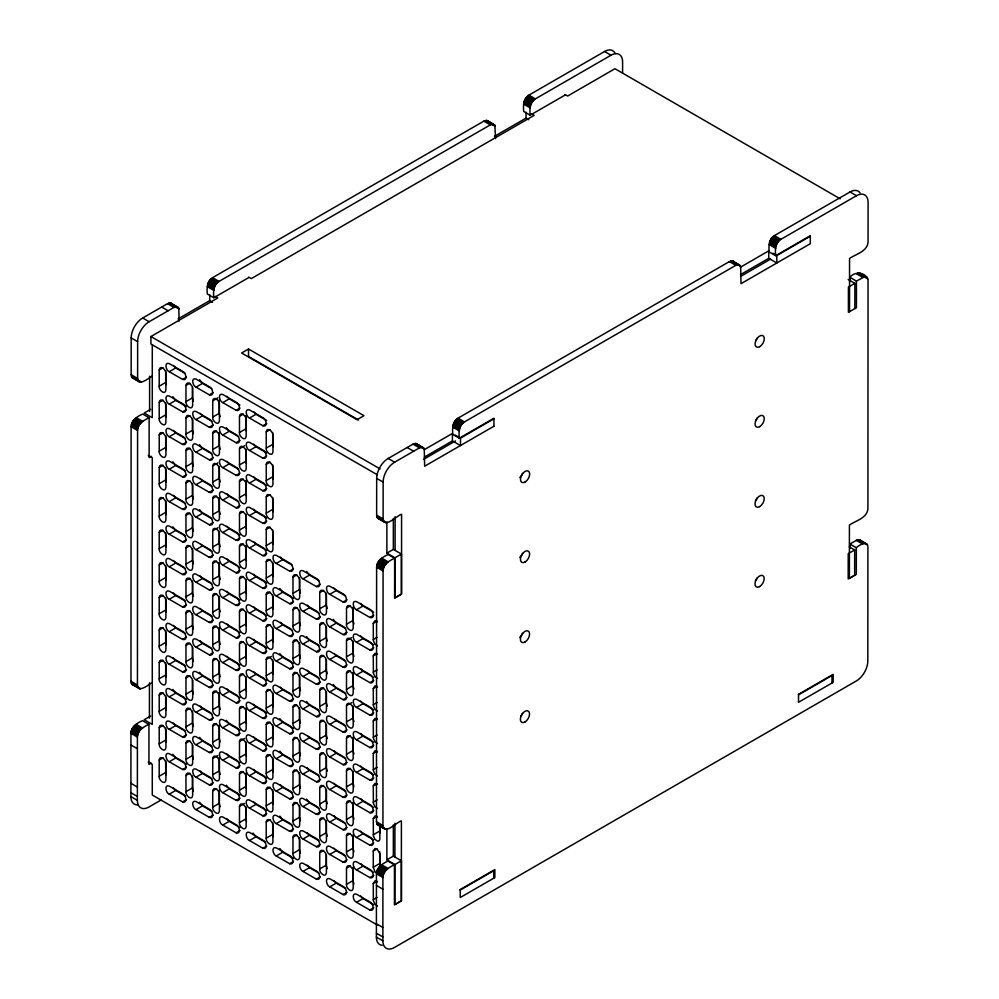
<?xml version="1.0" encoding="UTF-8"?>
<svg xmlns="http://www.w3.org/2000/svg" width="999" height="999" viewBox="0 0 999 999"><rect width="100%" height="100%" fill="white"/><g stroke="black" fill="none" stroke-linecap="round" stroke-linejoin="round"><path stroke-width="1.5" d="M138.024 804.832A16.321 9.428 -60 0 1 130.906 796.628L130.944 733.316C131.031 726.847 137.225 722.926 142.482 720.654L148.951 724.387L148.938 764.372L151.249 763.036M134.815 684.889L132.043 684.352L130.969 681.318L131.119 426.71C131.219 420.242 137.412 416.321 142.67 414.048L149.138 417.782L149.126 457.667L151.436 456.331M135.002 378.284L132.23 377.747L131.156 374.712L131.181 337.899A16.259 9.378 -60 0 1 142.682 317.994L167.507 303.671L170.105 302.972L178.771 308.341L179.158 321.141M161.064 800.012L148.913 807.03A16.321 9.428 -60 0 1 137.375 800.361L137.4 737.05C137.5 730.581 143.694 726.66 148.951 724.387M151.923 682.692C149.101 684.303 138.199 693.618 137.437 685.052L137.587 430.444C137.687 423.976 143.881 420.055 149.138 417.782M152.098 376.099C149.276 377.709 138.386 387.013 137.612 378.459L137.637 341.633A16.259 9.378 -60 0 1 149.138 321.728L173.963 307.405L177.647 307.043M149.425 718.194L149.438 682.816M149.6 411.538L149.613 376.198M215.122 296.378L217.819 297.939L150.924 336.538L150.924 344.006L377.435 474.85M495.529 138.586L494.842 125.262L487.037 120.542L483.878 121.129L212.537 277.685C206.98 280.994 206.681 288.324 207.33 294.018L213.798 297.752L248.439 277.759M209.728 294.767L209.728 300.736L212.425 302.285M213.798 297.752C213.149 292.058 213.449 284.727 219.006 281.418L490.347 124.863L494.018 124.5M248.526 349.013L241.596 353.009L357.055 419.692L363.973 415.696L248.526 349.013L248.526 356.468L358.604 420.055M382.167 945.316A16.321 9.428 -60 0 1 376.398 937.099L376.436 873.788C376.536 867.319 382.729 863.398 387.987 861.126L394.455 864.859L394.43 904.844L401.361 900.848L401.398 820.866C397.577 821.453 384.665 835.651 382.929 825.536L383.079 570.916C383.179 564.46 389.373 560.526 394.63 558.254L388.174 554.52C382.904 556.793 376.71 560.714 376.623 567.182L376.461 821.79L377.16 824.387L379.058 825.486M379.245 518.881L377.347 517.794L376.648 515.197L376.673 478.371A16.259 9.378 -60 0 1 388.174 458.466L412.999 444.143L416.158 443.556L424.263 448.813L424.65 466.208L493.931 426.236M849.999 281.818L849.999 277.385C854.495 270.642 866.87 272.415 868.044 280.432L867.919 508.416C867.544 518.031 855.743 520.666 849.412 525.049L849.387 578.371L856.318 574.375L856.33 547.714C858.678 545.317 867.781 539.922 867.894 547.04L867.819 661.013A16.334 9.428 -60 0 1 856.268 681.006L394.405 947.502A16.321 9.428 -60 0 1 382.867 940.833L382.904 877.522C382.992 871.053 389.185 867.132 394.455 864.859M394.63 558.254L394.617 598.139L401.548 594.143L401.573 514.273C397.752 514.847 384.852 529.045 383.117 518.931L383.141 482.105A16.259 9.378 -60 0 1 394.642 462.2L419.468 447.877L423.139 447.515M394.917 857.13L394.93 823.288M395.104 550.474L395.117 516.683M424.313 457.13L452.41 440.921L452.41 433.454L424.313 449.662M860.077 192.882A16.396 9.466 -60 0 0 850.037 191.97L774.412 235.614C768.855 238.923 768.556 246.254 769.205 251.948L775.674 255.682L810.314 235.689L810.301 243.694L741.021 283.666L740.634 266.271L732.542 261.014L729.37 261.601L458.029 418.156C452.485 421.466 452.172 428.796 452.834 434.49L459.29 438.224L493.931 418.244L493.968 426.261M459.29 438.224C458.641 432.53 458.941 425.212 464.498 421.903L735.838 265.334L739.51 264.972M493.968 418.793L460.489 438.124L460.489 445.579L452.41 440.921M493.706 878.208L493.706 870.741L460.227 890.072M615.247 53.584A16.396 9.466 -60 0 0 604.545 51.498L528.908 95.142C523.364 98.451 523.051 105.782 523.713 111.463L530.169 115.21L564.81 95.217M526.073 112.188L526.061 118.169L528.758 119.718M530.169 115.21C529.52 109.515 529.82 102.185 535.377 98.876L611.001 55.232A16.396 9.466 -60 0 1 622.602 61.938L622.589 73.402M740.459 274.663L768.743 258.341L768.743 250.874L740.459 267.208M775.674 255.682C775.012 249.987 775.324 242.657 780.868 239.348L856.505 195.717A16.396 9.466 -60 0 1 868.094 202.41L868.069 241.77C867.706 251.411 855.893 254.083 849.55 258.454L849.525 311.676M810.301 236.226L776.822 255.544L776.822 263.012L768.743 258.341M831.98 682.979L831.98 675.511L798.501 694.842M849.862 548.426L849.862 543.98L857.579 539.735L860.726 540.709M854.682 549.962L854.657 575.287L848.201 579.008L848.213 553.683L854.682 549.962L849.287 546.84M854.857 308.579L854.882 283.354L848.139 279.458M866.533 277.073L864.197 276.86L856.455 281.119L856.443 307.68L848.401 312.312L848.413 287.088L854.882 283.354M159.216 369.955C160.015 364.16 166.733 370.242 165.896 373.826L165.896 390.035C165.097 395.829 158.379 389.747 159.216 386.176L159.216 369.955L163.087 367.719M159.228 402.372C160.027 396.578 166.746 402.659 165.909 406.243L165.909 422.452C165.11 428.246 158.391 422.165 159.228 418.593L159.228 402.372L163.099 400.137M159.228 434.977C160.027 429.183 166.746 435.264 165.909 438.836L165.909 455.057C165.11 460.851 158.391 454.77 159.228 451.186L159.228 434.977L163.099 432.742M159.228 467.457C160.027 461.663 166.746 467.744 165.909 471.328L165.909 487.537C165.11 493.331 158.391 487.25 159.228 483.678L159.228 467.457L163.099 465.222M159.216 499.875C160.015 494.08 166.733 500.162 165.896 503.746L165.896 519.955C165.097 525.761 158.379 519.667 159.216 516.096L159.216 499.875L163.087 497.639M159.216 532.442C160.015 526.648 166.733 532.729 165.909 536.301L165.909 552.522C165.097 558.316 158.379 552.235 159.216 548.663L159.216 532.442L163.099 530.207M159.216 565.047C160.015 559.24 166.733 565.334 165.909 568.906L165.909 585.127C165.097 590.921 158.379 584.84 159.216 581.256L159.216 565.047L163.099 562.812M159.216 597.527C160.015 591.733 166.733 597.814 165.909 601.386L165.909 617.607C165.097 623.401 158.379 617.32 159.216 613.748L159.216 597.527L163.099 595.292M185.964 385.402C186.776 379.608 193.494 385.689 192.657 389.26L192.657 405.482C191.858 411.276 185.14 405.194 185.964 401.623L185.964 385.402L189.847 383.166M159.203 629.944C160.015 624.15 166.733 630.232 165.896 633.803L165.896 650.024C165.097 655.819 158.379 649.737 159.203 646.166L159.203 629.944L163.087 627.709M185.976 417.819C186.776 412.025 193.494 418.106 192.67 421.69L192.67 437.899C191.858 443.693 185.14 437.612 185.976 434.041L185.976 417.819L189.86 415.584M159.216 662.512C160.015 656.718 166.733 662.799 165.909 666.383L165.909 682.592C165.097 688.398 158.379 682.305 159.216 678.733L159.216 662.512L163.099 660.277M185.976 450.424C186.776 444.63 193.494 450.711 192.67 454.283L192.67 470.504C191.858 476.298 185.14 470.217 185.976 466.633L185.976 450.424L189.86 448.189M159.216 695.117C160.015 689.322 166.733 695.404 165.909 698.975L165.909 715.197C165.097 720.991 158.379 714.909 159.216 711.338L159.216 695.117L163.099 692.881M185.976 482.904C186.776 477.11 193.494 483.191 192.67 486.775L192.67 502.984C191.858 508.778 185.14 502.697 185.976 499.125L185.976 482.904L189.86 480.669M159.216 727.597C160.015 721.802 166.733 727.884 165.909 731.468L165.909 747.677C165.097 753.483 158.379 747.389 159.216 743.818L159.216 727.597L163.099 725.361M185.964 515.322C186.776 509.527 193.494 515.609 192.657 519.193L192.657 535.402C191.858 541.208 185.14 535.114 185.964 531.543L185.964 515.322L189.847 513.086M159.203 760.014C160.015 754.22 166.733 760.301 165.896 763.885L165.896 780.094C165.097 785.901 158.379 779.807 159.203 776.235L159.203 760.014L163.087 757.779M185.976 547.889C186.776 542.095 193.494 548.176 192.657 551.748L192.657 567.969C191.858 573.763 185.14 567.682 185.976 564.11L185.976 547.889L189.847 545.654M185.976 580.494C186.776 574.687 193.494 580.781 192.657 584.353L192.657 600.574C191.858 606.368 185.14 600.287 185.976 596.703L185.976 580.494L189.847 578.259M185.976 612.974C186.776 607.18 193.494 613.261 192.657 616.833L192.657 633.054C191.858 638.848 185.14 632.767 185.976 629.195L185.976 612.974L189.847 610.739M212.725 400.849C213.524 395.055 220.242 401.136 219.405 404.707L219.405 420.929C218.606 426.723 211.888 420.641 212.725 417.07L212.725 400.849L217.894 397.864M185.964 645.391C186.763 639.597 193.481 645.679 192.645 649.25L192.645 665.471C191.845 671.266 185.127 665.184 185.964 661.613L185.964 645.391L189.835 643.156M212.737 433.266C213.536 427.472 220.255 433.554 219.418 437.137L219.418 453.346C218.619 459.14 211.9 453.059 212.737 449.488L212.737 433.266L216.608 431.031M185.976 677.959C186.776 672.165 193.494 678.246 192.657 681.83L192.657 698.039C191.858 703.845 185.14 697.752 185.976 694.18L185.976 677.959L189.847 675.724M212.737 465.871C213.536 460.077 220.255 466.158 219.418 469.73L219.418 485.951C218.619 491.745 211.9 485.664 212.737 482.08L212.737 465.871L217.907 462.887M185.976 710.564C186.776 704.77 193.494 710.851 192.657 714.422L192.657 730.644C191.858 736.438 185.14 730.356 185.976 726.785L185.976 710.564L189.847 708.328M212.737 498.351C213.536 492.557 220.255 498.638 219.418 502.222L219.418 518.431C218.619 524.225 211.9 518.144 212.737 514.572L212.737 498.351L216.608 496.116M185.976 743.044C186.776 737.25 193.494 743.331 192.657 746.915L192.657 763.124C191.858 768.93 185.14 762.836 185.976 759.265L185.976 743.044L189.847 740.808M212.725 530.769C213.524 524.975 220.242 531.056 219.405 534.64L219.405 550.849C218.606 556.655 211.888 550.561 212.725 546.99L212.725 530.769L217.894 527.784M185.964 775.461C186.763 769.667 193.481 775.748 192.645 779.332L192.645 795.541C191.845 801.348 185.127 795.254 185.964 791.683L185.964 775.461L189.835 773.226M212.725 563.336C213.536 557.542 220.255 563.623 219.418 567.195L219.418 583.416C218.619 589.21 211.9 583.129 212.725 579.557L212.725 563.336L216.608 561.101M212.725 595.941C213.536 590.134 220.255 596.228 219.418 599.8L219.418 616.021C218.619 621.815 211.9 615.734 212.725 612.15L212.725 595.941L216.608 593.706M212.725 628.421C213.536 622.627 220.255 628.708 219.418 632.28L219.418 648.501C218.619 654.295 211.9 648.214 212.725 644.642L212.725 628.421L216.608 626.186M239.473 416.296C240.284 410.502 247.003 416.583 246.166 420.154L246.166 436.376C245.367 442.17 238.649 436.088 239.473 432.517L239.473 416.296L243.356 414.061M212.712 660.839C213.524 655.044 220.242 661.126 219.405 664.697L219.405 680.918C218.606 686.713 211.888 680.631 212.712 677.06L212.712 660.839L216.596 658.603M239.485 448.713C240.297 442.919 247.015 449.001 246.179 452.584L246.179 468.793C245.379 474.587 238.661 468.506 239.485 464.935L239.485 448.713L244.655 445.729M212.725 693.406C213.536 687.612 220.255 693.693 219.418 697.277L219.418 713.486C218.619 719.292 211.9 713.199 212.725 709.627L212.725 693.406L216.608 691.171M239.485 481.318C240.297 475.524 247.015 481.605 246.179 485.177L246.179 501.398C245.379 507.192 238.661 501.111 239.485 497.527L239.485 481.318L243.369 479.083M212.725 726.011C213.536 720.217 220.255 726.298 219.418 729.869L219.418 746.091C218.619 751.885 211.9 745.803 212.725 742.232L212.725 726.011L216.608 723.776M239.485 513.798C240.297 508.004 247.015 514.085 246.179 517.669L246.179 533.878C245.379 539.672 238.661 533.591 239.485 530.019L239.485 513.798L243.369 511.563M212.725 758.491C213.536 752.697 220.255 758.778 219.418 762.362L219.418 778.571C218.619 784.377 211.9 778.283 212.725 774.712L212.725 758.491L217.894 755.506M239.473 546.216C240.284 540.422 247.003 546.503 246.166 550.087L246.166 566.296C245.367 572.09 238.649 566.008 239.473 562.437L239.473 546.216L243.356 543.98M212.712 790.908C213.524 785.114 220.242 791.196 219.405 794.779L219.405 810.988C218.606 816.795 211.888 810.701 212.712 807.13L212.712 790.908L216.596 788.673M239.485 578.783C240.284 572.989 247.003 579.07 246.166 582.642L246.166 598.863C245.367 604.657 238.649 598.576 239.485 595.004L239.485 578.783L243.356 576.548M239.485 611.388C240.284 605.581 247.003 611.675 246.166 615.247L246.166 631.468C245.367 637.262 238.649 631.181 239.485 627.597L239.485 611.388L243.356 609.153M239.485 643.868C240.284 638.074 247.003 644.155 246.166 647.727L246.166 663.948C245.367 669.742 238.649 663.661 239.485 660.089L239.485 643.868L243.356 641.633M266.233 431.88C267.033 426.086 273.751 432.167 272.927 435.751L272.927 451.96C272.115 457.754 265.397 451.673 266.233 448.101L266.233 431.88L270.117 429.645M239.473 676.286C240.272 670.491 246.99 676.573 246.166 680.144L246.166 696.365C245.354 702.16 238.636 696.078 239.473 692.507L239.473 676.286L243.356 674.05M266.246 464.298C267.045 458.504 273.763 464.585 272.927 468.169L272.927 484.378C272.128 490.184 265.409 484.09 266.246 480.519L266.246 464.298L270.117 462.062M239.485 708.853C240.284 703.059 247.003 709.14 246.166 712.724L246.166 728.933C245.367 734.74 238.649 728.646 239.485 725.074L239.485 708.853L243.356 706.618M266.246 496.903C267.045 491.108 273.763 497.19 272.927 500.761L272.927 516.982C272.128 522.777 265.409 516.695 266.246 513.111L266.246 496.903L270.117 494.667M239.485 741.458C240.284 735.664 247.003 741.745 246.166 745.316L246.166 761.538C245.367 767.332 238.649 761.25 239.485 757.679L239.485 741.458L244.655 738.473M266.246 529.383C267.045 523.588 273.763 529.67 272.927 533.254L272.927 549.462C272.128 555.269 265.409 549.175 266.246 545.604L266.246 529.383L270.117 527.147M239.485 773.938C240.284 768.144 247.003 774.225 246.166 777.809L246.166 794.018C245.367 799.824 238.649 793.73 239.485 790.159L239.485 773.938L243.356 771.703M266.233 561.8C267.033 556.006 273.751 562.087 272.927 565.671L272.927 581.88C272.115 587.687 265.397 581.593 266.233 578.021L266.233 561.8L270.117 559.565M239.473 806.355C240.272 800.561 246.99 806.643 246.166 810.226L246.166 826.435C245.354 832.242 238.636 826.148 239.473 822.577L239.473 806.355L244.643 803.371M266.233 594.368C267.045 588.573 273.763 594.655 272.927 598.226L272.927 614.447C272.128 620.242 265.409 614.16 266.233 610.589L266.233 594.368L270.117 592.132M266.233 626.972C267.045 621.166 273.763 627.26 272.927 630.831L272.927 647.052C272.128 652.846 265.409 646.765 266.233 643.181L266.233 626.972L270.117 624.737M266.233 659.452C267.045 653.658 273.763 659.74 272.927 663.311L272.927 679.532C272.128 685.326 265.409 679.245 266.233 675.674L266.233 659.452L271.416 656.468M266.221 691.87C267.033 686.076 273.751 692.157 272.914 695.741L272.914 711.95C272.115 717.744 265.397 711.663 266.221 708.091L266.221 691.87L270.105 689.635M266.233 724.437C267.045 718.643 273.763 724.725 272.927 728.308L272.927 744.517C272.128 750.324 265.409 744.23 266.233 740.659L266.233 724.437L270.117 722.202M266.233 757.042C267.045 751.248 273.763 757.329 272.927 760.901L272.927 777.122C272.128 782.916 265.409 776.835 266.233 773.263L266.233 757.042L270.117 754.807M266.233 789.522C267.045 783.728 273.763 789.809 272.927 793.393L272.927 809.602C272.128 815.409 265.409 809.315 266.233 805.743L266.233 789.522L270.117 787.287M292.982 577.11C293.793 571.316 300.512 577.397 299.675 580.981L299.675 597.19C298.876 602.984 292.158 596.903 292.982 593.331L292.982 577.11L296.865 574.875M266.221 821.94C267.033 816.146 273.751 822.227 272.914 825.811L272.914 842.02C272.115 847.826 265.397 841.732 266.221 838.161L266.221 821.94L270.105 819.704M292.994 609.677C293.793 603.883 300.512 609.964 299.688 613.536L299.688 629.757C298.876 635.551 292.158 629.47 292.994 625.898L292.994 609.677L296.878 607.442M292.994 642.282C293.793 636.475 300.512 642.569 299.688 646.141L299.688 662.362C298.876 668.156 292.158 662.075 292.994 658.491L292.994 642.282L296.878 640.047M292.994 674.762C293.793 668.968 300.512 675.049 299.688 678.621L299.688 694.842C298.876 700.636 292.158 694.555 292.994 690.983L292.994 674.762L296.878 672.527M292.982 707.18C293.781 701.385 300.499 707.467 299.675 711.038L299.675 727.26C298.863 733.054 292.145 726.972 292.982 723.401L292.982 707.18L296.865 704.944M292.994 739.747C293.793 733.953 300.512 740.034 299.688 743.618L299.688 759.827C298.876 765.634 292.158 759.54 292.994 755.968L292.994 739.747L296.878 737.512M292.994 772.352C293.793 766.558 300.512 772.639 299.688 776.211L299.688 792.432C298.876 798.226 292.158 792.145 292.994 788.573L292.994 772.352L296.878 770.117M292.994 804.832C293.793 799.038 300.512 805.119 299.688 808.703L299.688 824.912C298.876 830.718 292.158 824.625 292.994 821.053L292.994 804.832L296.878 802.597M319.742 592.557C320.542 586.763 327.26 592.844 326.436 596.428L326.436 612.637C325.624 618.431 318.906 612.35 319.742 608.778L319.742 592.557L323.626 590.322M292.982 837.249C293.781 831.455 300.499 837.537 299.675 841.121L299.675 857.329C298.863 863.136 292.145 857.042 292.982 853.471L292.982 837.249L296.865 835.014M319.742 625.124C320.554 619.33 327.272 625.411 326.436 628.983L326.436 645.204C325.637 650.998 318.918 644.917 319.742 641.346L319.742 625.124L323.626 622.889M319.742 657.729C320.554 651.922 327.272 658.016 326.436 661.588L326.436 677.809C325.637 683.603 318.918 677.522 319.742 673.938L319.742 657.729L323.626 655.494M319.742 690.209C320.554 684.415 327.272 690.496 326.436 694.068L326.436 710.289C325.637 716.083 318.918 710.002 319.742 706.43L319.742 690.209L323.626 687.974M319.742 722.627C320.542 716.832 327.26 722.914 326.423 726.485L326.423 742.707C325.624 748.501 318.906 742.419 319.742 738.848L319.742 722.627L323.614 720.391M319.742 755.194C320.554 749.4 327.272 755.481 326.436 759.065L326.436 775.274C325.637 781.081 318.918 774.987 319.742 771.415L319.742 755.194L323.626 752.959M319.742 787.799C320.554 782.005 327.272 788.086 326.436 791.658L326.436 807.879C325.637 813.673 318.918 807.592 319.742 804.02L319.742 787.799L323.626 785.564M319.742 820.279C320.554 814.485 327.272 820.566 326.436 824.15L326.436 840.359C325.637 846.165 318.918 840.072 319.742 836.5L319.742 820.279L323.626 818.044M346.503 608.004C347.302 602.21 354.021 608.291 353.184 611.875L353.184 628.084C352.385 633.878 345.666 627.797 346.503 624.225L346.503 608.004L350.374 605.769M319.742 852.696C320.542 846.902 327.26 852.984 326.423 856.568L326.423 872.776C325.624 878.583 318.906 872.489 319.742 868.918L319.742 852.696L323.614 850.461M346.503 640.571C347.302 634.777 354.021 640.859 353.196 644.43L353.196 660.651C352.385 666.445 345.666 660.364 346.503 656.793L346.503 640.571L351.673 637.587M346.503 673.176C347.302 667.369 354.021 673.463 353.196 677.035L353.196 693.256C352.385 699.05 345.666 692.969 346.503 689.385L346.503 673.176L350.387 670.941M346.503 705.656C347.302 699.862 354.021 705.943 353.196 709.515L353.196 725.736C352.385 731.53 345.666 725.449 346.503 721.877L346.503 705.656L351.673 702.672M346.491 738.074C347.29 732.279 354.008 738.361 353.184 741.932L353.184 758.154C352.372 763.948 345.654 757.866 346.491 754.295L346.491 738.074L350.374 735.838M346.503 770.641C347.302 764.847 354.021 770.928 353.196 774.512L353.196 790.721C352.385 796.528 345.666 790.434 346.503 786.862L346.503 770.641L350.387 768.406M346.503 803.246C347.302 797.452 354.021 803.533 353.196 807.105L353.196 823.326C352.385 829.12 345.666 823.039 346.503 819.467L346.503 803.246L350.387 801.011M346.503 835.726C347.302 829.932 354.021 836.013 353.196 839.597L353.196 855.806C352.385 861.613 345.666 855.519 346.503 851.947L346.503 835.726L350.387 833.491M377.46 645.878L374.925 644.005L373.364 640.646L373.251 623.314L374.925 620.779L377.46 621.828M346.491 868.143C347.29 862.349 354.008 868.431 353.184 872.015L353.184 888.223C352.372 894.03 345.654 887.936 346.491 884.365L346.491 868.143L350.374 865.908M377.472 678.446L374.937 676.573L373.376 673.214L373.264 655.881L374.937 653.334L377.472 654.395M377.472 711.051L374.937 709.178L373.376 705.818L373.264 688.486L374.937 685.938L377.472 687M377.472 743.531L374.937 741.658L373.376 738.298L373.264 720.966L374.937 718.418L377.472 719.48M377.46 775.948L374.925 774.075L373.364 770.716L373.251 753.383L374.925 750.836L377.46 751.897M377.472 808.516L374.937 806.643L373.376 803.283L373.264 785.951L374.937 783.416L377.472 784.477M379.945 825.374L379.832 839.622L378.971 840.933L377.472 841.121L374.937 839.247L373.376 835.888L373.264 818.556L374.937 816.008L377.472 817.07M377.472 873.601L374.937 871.727L373.264 867.257L373.264 851.036L374.937 848.501L377.472 849.562L379.832 853.783L379.945 868.168M377.46 906.018L374.925 904.145L373.364 900.786L373.251 883.453L374.925 880.918L377.46 881.98M178.022 318.931L209.99 300.474M494.393 136.376L526.373 117.932M169.243 371.703L182.617 379.42C187.887 381.268 185.976 372.477 182.617 371.316L169.243 363.599C163.986 361.75 165.884 370.542 169.243 371.703L175.712 367.969L185.077 373.376M159.216 386.176L165.672 382.442L165.672 370.641M182.617 379.42L186.501 377.185M150.662 409.29L144.193 413.024L152.285 417.682L152.285 344.68M196.004 387.15L209.378 394.867C214.635 396.715 212.737 387.924 209.378 386.763L196.004 379.046C190.734 377.197 192.645 385.989 196.004 387.15L202.46 383.416L211.825 388.823M169.256 404.12L182.63 411.838C187.899 413.686 185.989 404.895 182.63 403.733L169.256 396.016C163.998 394.168 165.896 402.959 169.256 404.12L175.724 400.387L186.426 406.568M185.964 401.623L192.432 397.889L192.432 387.562M159.228 418.593L165.684 414.86L165.684 403.059M209.378 394.867L213.262 392.632M182.63 411.838L186.513 409.602M222.752 402.597L236.139 410.314C241.396 412.162 239.485 403.371 236.139 402.21L222.752 394.493C217.495 392.644 219.393 401.436 222.752 402.597L229.221 398.863L239.922 405.045M196.016 419.568L209.39 427.285C214.648 429.133 212.75 420.342 209.39 419.18L196.016 411.463C190.747 409.615 192.657 418.406 196.016 419.568L202.472 415.834L211.838 421.241M169.256 436.725L182.63 444.443C187.899 446.291 185.989 437.5 182.63 436.338L169.256 428.608C163.998 426.773 165.896 435.564 169.256 436.725L175.724 432.992L185.09 438.399M212.725 417.07L219.193 413.336L219.193 400.062M185.976 434.041L192.445 430.307L192.445 418.506M159.228 451.186L165.684 447.465L165.684 435.664M236.139 410.314L240.01 408.079M209.39 427.285L213.274 425.05M182.63 444.443L186.513 442.207M249.513 418.044L262.887 425.761C268.157 427.609 266.246 418.818 262.887 417.657L249.513 409.927C244.243 408.091 246.154 416.883 249.513 418.044L255.981 414.31L266.683 420.492M222.765 435.015L236.139 442.732C241.408 444.58 239.498 435.789 236.139 434.627L222.765 426.91C217.507 425.062 219.405 433.853 222.765 435.015L229.233 431.281L238.599 436.688M196.016 452.172L209.39 459.89C214.648 461.738 212.75 452.947 209.39 451.785L196.016 444.056C190.747 442.22 192.657 451.011 196.016 452.172L202.472 448.439L211.838 453.846M169.256 469.205L182.63 476.923C187.899 478.771 185.989 469.98 182.63 468.818L169.256 461.101C163.998 459.253 165.896 468.044 169.256 469.205L175.724 465.472L185.09 470.879M239.473 432.517L245.941 428.783L245.941 415.509M212.737 449.488L219.193 445.754L219.193 432.48M185.976 466.633L192.445 462.912L192.445 452.584M159.228 483.678L165.684 479.945L165.684 468.144M262.887 425.761L266.77 423.526M236.139 442.732L240.022 440.497M209.39 459.89L213.274 457.654M182.63 476.923L186.513 474.687M249.525 450.462L262.899 458.179C268.157 460.027 266.258 451.236 262.899 450.074L249.525 442.357C244.256 440.509 246.166 449.3 249.525 450.462L255.981 446.728L266.683 452.909M222.765 467.619L236.139 475.337C241.408 477.185 239.498 468.394 236.139 467.232L222.765 459.503C217.507 457.667 219.405 466.458 222.765 467.619L229.233 463.886L238.599 469.293M196.016 484.652L209.39 492.37C214.648 494.218 212.75 485.427 209.39 484.265L196.016 476.548C190.747 474.7 192.657 483.491 196.016 484.652L202.472 480.919L211.838 486.326M169.243 501.623L182.617 509.34C187.887 511.188 185.976 502.397 182.617 501.236L169.243 493.518C163.986 491.67 165.884 500.462 169.243 501.623L175.712 497.889L185.077 503.296M266.233 448.101L272.702 444.368L272.702 432.567M239.485 464.935L245.954 461.201L245.954 449.4M212.737 482.08L219.193 478.359L219.193 466.558M185.976 499.125L192.445 495.392L192.445 483.591M159.216 516.096L165.672 512.362L165.672 500.574M262.899 458.179L266.783 455.944M236.139 475.337L240.022 473.101M209.39 492.37L213.274 490.134M182.617 509.34L186.501 507.105M249.525 483.066L262.899 490.784C268.157 492.632 266.258 483.841 262.899 482.679L249.525 474.95C244.256 473.114 246.166 481.905 249.525 483.066L255.981 479.333L266.683 485.502M222.765 500.099L236.139 507.817C241.408 509.665 239.498 500.874 236.139 499.712L222.765 491.995C217.507 490.147 219.405 498.938 222.765 500.099L229.233 496.366L238.599 501.773M196.004 517.07L209.378 524.787C214.635 526.635 212.737 517.844 209.378 516.683L196.004 508.966C190.734 507.117 192.645 515.909 196.004 517.07L202.46 513.336L211.825 518.743M169.256 534.19L182.63 541.908C187.887 543.756 185.989 534.964 182.63 533.803L169.256 526.073C163.986 524.238 165.896 533.029 169.256 534.19L175.712 530.457L185.077 535.864M266.246 480.519L272.715 476.785L272.715 464.985M239.485 497.527L245.954 493.806L245.954 480.531M212.737 514.572L219.193 510.839L219.193 497.564M185.964 531.543L192.432 527.809L192.432 517.494M159.216 548.663L165.684 544.93L165.684 533.129M262.899 490.784L266.783 488.548M236.139 507.817L240.022 505.581M209.378 524.787L213.262 522.552M182.63 541.908L186.513 539.672M249.525 515.546L262.899 523.264C268.157 525.112 266.258 516.321 262.899 515.159L249.525 507.442C244.256 505.594 246.166 514.385 249.525 515.546L255.981 511.813L266.683 517.994M222.752 532.517L236.139 540.234C241.396 542.082 239.485 533.291 236.139 532.13L222.752 524.413C217.495 522.564 219.393 531.356 222.752 532.517L229.221 528.783L239.922 534.964M196.004 549.637L209.378 557.355C214.648 559.203 212.737 550.412 209.378 549.25L196.004 541.52C190.747 539.685 192.645 548.476 196.004 549.637L202.472 545.904L211.838 551.311M169.256 566.783L182.63 574.512C187.887 576.361 185.989 567.569 182.63 566.408L169.256 558.678C163.986 556.843 165.896 565.634 169.256 566.783L175.712 563.061L185.077 568.468M266.246 513.111L272.715 509.39L272.715 497.589M239.485 530.019L245.954 526.286L245.954 514.485M212.725 546.99L219.193 543.256L219.193 531.456M185.976 564.11L192.432 560.377L192.432 548.576M159.216 581.256L165.684 577.522L165.684 565.734M262.899 523.264L266.783 521.028M236.139 540.234L240.01 537.999M209.378 557.355L213.262 555.119M182.63 574.512L186.513 572.277M249.513 547.964L262.887 555.681C268.157 557.529 266.246 548.738 262.887 547.577L249.513 539.86C244.243 538.011 246.154 546.803 249.513 547.964L255.981 544.23L266.683 550.412M222.765 565.084L236.139 572.802C241.396 574.65 239.498 565.859 236.139 564.697L222.765 556.967C217.495 555.132 219.405 563.923 222.765 565.084L229.221 561.351L239.922 567.532M196.004 582.23L209.378 589.959C214.648 591.808 212.737 583.016 209.378 581.855L196.004 574.125C190.747 572.29 192.645 581.081 196.004 582.23L202.472 578.508L211.838 583.903M169.256 599.275L182.63 606.992C187.887 608.841 185.989 600.049 182.63 598.888L169.256 591.158C163.986 589.323 165.896 598.114 169.256 599.275L175.712 595.541L185.077 600.948M266.246 545.604L272.715 541.87L272.715 530.082M239.473 562.437L245.941 558.703L245.941 545.429M212.725 579.557L219.193 575.824L219.193 562.549M185.976 596.703L192.432 592.969L192.432 581.181M423.514 459.403L455.494 440.946M741.221 276.086L770.529 259.166M159.216 613.748L165.684 610.014L165.684 598.214M262.887 555.681L266.77 553.446M236.139 572.802L240.022 570.566M209.378 589.959L213.262 587.724M182.63 606.992L186.513 604.757M276.261 563.411L289.648 571.128C294.905 572.976 293.007 564.185 289.648 563.024L276.261 555.307C271.004 553.458 272.902 562.25 276.261 563.411L282.729 559.677L292.095 565.084M249.513 580.531L262.899 588.249C268.157 590.097 266.246 581.306 262.899 580.144L249.513 572.415C244.256 570.579 246.154 579.37 249.513 580.531L255.981 576.798L266.683 582.966M222.765 597.677L236.139 605.406C241.396 607.255 239.498 598.463 236.139 597.302L222.765 589.572C217.495 587.737 219.405 596.528 222.765 597.677L229.221 593.955L239.922 600.124M196.004 614.722L209.378 622.439C214.648 624.288 212.737 615.496 209.378 614.335L196.004 606.605C190.747 604.77 192.645 613.561 196.004 614.722L202.472 610.988L211.838 616.395M169.243 631.693L182.617 639.41C187.874 641.258 185.976 632.467 182.617 631.306L169.243 623.576C163.973 621.74 165.884 630.531 169.243 631.693L175.699 627.959L185.065 633.366M266.233 578.021L272.702 574.288L272.702 562.499M239.485 595.004L245.954 591.271L245.954 579.47M212.725 612.15L219.193 608.416L219.193 596.628M185.976 629.195L192.432 625.461L192.432 613.661M159.203 646.166L165.672 642.432L165.672 630.631M289.648 571.128L293.519 568.893M262.899 588.249L266.77 586.013M236.139 605.406L240.022 603.171M209.378 622.439L213.262 620.204M182.617 639.41L186.501 637.175M303.022 578.858L316.396 586.575C321.666 588.423 319.755 579.632 316.396 578.471L303.022 570.754C297.764 568.906 299.663 577.697 303.022 578.858L309.49 575.124L318.856 580.531M276.273 595.978L289.648 603.696C294.917 605.544 293.007 596.753 289.648 595.591L276.273 587.862C271.004 586.026 272.914 594.817 276.273 595.978L282.742 592.245L293.444 598.413M249.513 613.124L262.899 620.854C268.157 622.702 266.246 613.898 262.899 612.749L249.513 605.019C244.256 603.184 246.154 611.975 249.513 613.124L255.981 609.402L266.683 615.571M222.765 630.169L236.139 637.886C241.396 639.735 239.498 630.943 236.139 629.782L222.765 622.052C217.495 620.217 219.405 629.008 222.765 630.169L229.221 626.435L239.922 632.617M195.991 647.14L209.378 654.857C214.635 656.705 212.725 647.914 209.378 646.753L195.991 639.023C190.734 637.187 192.632 645.978 195.991 647.14L202.46 643.406L211.825 648.813M169.256 664.26L182.63 671.977C187.887 673.826 185.989 665.034 182.63 663.873L169.256 656.156C163.986 654.308 165.896 663.099 169.256 664.26L175.712 660.526L185.077 665.933M292.982 593.331L299.45 589.597L299.45 577.797M266.233 610.589L272.702 606.855L272.702 595.054M239.485 627.597L245.954 623.863L245.954 612.075M212.725 644.642L219.193 640.908L219.193 627.634M185.964 661.613L192.432 657.879L192.432 647.552M316.396 586.575L320.279 584.34M159.216 678.733L165.684 674.999L165.684 663.211M289.648 603.696L293.531 601.46M262.899 620.854L266.77 618.618M236.139 637.886L240.022 635.651M209.378 654.857L213.249 652.622M386.875 553.134L393.344 549.4L401.423 554.058L401.423 594.055L394.955 597.789L394.955 557.792L386.875 553.134L386.875 522.065M182.63 671.977L186.513 669.742M329.77 594.305L343.156 602.022C348.414 603.871 346.516 595.079 343.156 593.918L329.77 586.201C324.513 584.353 326.423 593.144 329.77 594.305L336.238 590.571L345.604 595.978M394.955 557.792L401.423 554.058M303.022 611.425L316.408 619.143C321.666 620.991 319.767 612.2 316.408 611.038L303.022 603.309C297.764 601.473 299.663 610.264 303.022 611.425L309.49 607.692L318.856 613.099M276.273 628.571L289.648 636.301C294.917 638.149 293.007 629.345 289.648 628.196L276.273 620.466C271.004 618.631 272.914 627.422 276.273 628.571L282.742 624.85L292.095 630.244M249.513 645.616L262.899 653.334C268.157 655.182 266.246 646.39 262.899 645.229L249.513 637.499C244.256 635.664 246.154 644.455 249.513 645.616L255.981 641.882L266.683 648.064M222.752 662.587L236.126 670.304C241.396 672.152 239.485 663.361 236.126 662.2L222.752 654.47C217.482 652.634 219.393 661.425 222.752 662.587L229.221 658.853L239.922 665.034M196.004 679.707L209.378 687.424C214.648 689.273 212.737 680.481 209.378 679.32L196.004 671.603C190.747 669.755 192.645 678.546 196.004 679.707L202.472 675.973L211.838 681.38M319.742 608.778L326.211 605.044L326.211 593.244M169.256 696.865L182.63 704.582C187.887 706.43 185.989 697.639 182.63 696.478L169.256 688.748C163.986 686.912 165.896 695.704 169.256 696.865L175.712 693.131L186.413 699.312M292.994 625.898L299.463 622.165L299.463 610.364M266.233 643.181L272.702 639.46L272.702 627.659M239.485 660.089L245.954 656.355L245.954 644.555M212.712 677.06L219.181 673.326L219.181 661.525M343.156 602.022L347.028 599.787M185.976 694.18L192.432 690.446L192.432 680.132M316.408 619.143L320.279 616.907M150.662 716.008L144.193 719.742L152.285 724.4L152.285 457.679L148.239 455.344M159.216 711.338L165.684 707.604L165.684 695.804M289.648 636.301L293.531 634.065M262.899 653.334L266.77 651.098M236.126 670.304L240.01 668.069M209.378 687.424L213.262 685.189M182.63 704.582L186.513 702.347M356.531 609.752L369.905 617.469C375.174 619.318 373.264 610.526 369.905 609.365L356.531 601.648C351.273 599.8 353.171 608.591 356.531 609.752L362.999 606.018L373.701 612.2M329.782 626.873L343.156 634.59C348.426 636.438 346.516 627.647 343.156 626.485L329.782 618.756C324.525 616.92 326.423 625.711 329.782 626.873L336.251 623.139L345.617 628.546M303.022 644.018L316.408 651.748C321.666 653.596 319.767 644.792 316.408 643.643L303.022 635.913C297.764 634.078 299.663 642.869 303.022 644.018L309.49 640.297L318.856 645.691M276.273 661.063L289.648 668.781C294.917 670.629 293.007 661.837 289.648 660.676L276.273 652.946C271.004 651.111 272.914 659.902 276.273 661.063L282.742 657.33L293.444 663.498M249.5 678.034L262.887 685.751C268.144 687.599 266.246 678.808 262.887 677.647L249.5 669.917C244.243 668.081 246.141 676.872 249.5 678.034L255.969 674.3L266.671 680.481M222.765 695.154L236.139 702.871C241.396 704.72 239.498 695.928 236.139 694.767L222.765 687.05C217.495 685.202 219.405 693.993 222.765 695.154L229.221 691.42L239.922 697.602M346.503 624.225L352.959 620.491L352.959 607.217M196.004 712.312L209.378 720.029C214.648 721.877 212.737 713.086 209.378 711.925L196.004 704.195C190.747 702.359 192.645 711.151 196.004 712.312L202.472 708.578L211.838 713.985M319.742 641.346L326.211 637.612L326.211 627.285M169.256 729.345L182.63 737.062C187.887 738.91 185.989 730.119 182.63 728.958L169.256 721.241C163.986 719.392 165.896 728.184 169.256 729.345L175.712 725.611L185.077 731.018M292.994 658.491L299.463 654.757L299.463 642.969M266.233 675.674L272.702 671.94L272.702 660.139M239.473 692.507L245.941 688.773L245.941 676.972M369.905 617.469L373.788 615.234M212.725 709.627L219.193 705.893L219.193 692.632M343.156 634.59L347.04 632.355M185.976 726.785L192.432 723.051L192.432 711.251M316.408 651.748L320.279 649.512M159.216 743.818L165.684 740.084L165.684 728.296M289.648 668.781L293.531 666.545M262.887 685.751L266.758 683.516M373.251 623.314L377.135 621.078M236.139 702.871L240.022 700.636M209.378 720.029L213.262 717.794M182.63 737.062L186.513 734.827M356.531 642.32L369.917 650.037C375.174 651.885 373.276 643.094 369.917 641.932L356.531 634.203C351.273 632.367 353.184 641.158 356.531 642.32L362.999 638.586L373.701 644.755M329.782 659.465L343.156 667.195C348.426 669.043 346.516 660.239 343.156 659.09L329.782 651.36C324.525 649.525 326.423 658.316 329.782 659.465L336.251 655.744L345.617 661.138M303.022 676.51L316.408 684.228C321.666 686.076 319.767 677.285 316.408 676.123L303.022 668.393C297.764 666.558 299.663 675.349 303.022 676.51L309.49 672.777L318.856 678.184M276.261 693.481L289.635 701.198C294.905 703.046 292.994 694.255 289.635 693.094L276.261 685.364C271.004 683.528 272.902 692.319 276.261 693.481L282.729 689.747L292.095 695.154M249.513 710.601L262.899 718.318C268.157 720.167 266.246 711.375 262.899 710.214L249.513 702.497C244.256 700.649 246.154 709.44 249.513 710.601L255.981 706.867L266.683 713.049M373.251 639.535L377.135 637.287M222.765 727.759L236.139 735.476C241.396 737.324 239.498 728.533 236.139 727.372L222.765 719.642C217.495 717.806 219.405 726.598 222.765 727.759L229.221 724.025L239.922 730.207M346.503 656.793L352.972 653.059L352.972 641.258M196.004 744.792L209.378 752.509C214.648 754.357 212.737 745.566 209.378 744.405L196.004 736.688C190.747 734.839 192.645 743.631 196.004 744.792L202.472 741.058L211.838 746.465M319.742 673.938L326.211 670.204L326.211 659.889M169.243 761.762L182.617 769.48C187.874 771.328 185.976 762.537 182.617 761.375L169.243 753.658C163.973 751.81 165.884 760.601 169.243 761.762L175.699 758.029L186.401 764.21M292.994 690.983L299.463 687.25L299.463 675.449M266.221 708.091L272.69 704.357L272.69 692.557M239.485 725.074L245.954 721.34L245.954 708.079M369.917 650.037L373.788 647.802M212.725 742.232L219.193 738.498L219.193 725.224M343.156 667.195L347.04 664.959M185.976 759.265L192.432 755.531L192.432 745.217M316.408 684.228L320.279 681.992M159.203 776.235L165.672 772.502L165.672 760.714M289.635 701.198L293.519 698.963M262.899 718.318L266.77 716.083M373.264 655.881L377.135 653.646M236.139 735.476L240.022 733.241M209.378 752.509L213.262 750.274M182.617 769.48L186.501 767.244M356.531 674.912L369.917 682.642C375.174 684.49 373.276 675.686 369.917 674.537L356.531 666.808C351.273 664.972 353.184 673.763 356.531 674.912L362.999 671.191L373.701 677.359M329.782 691.957L343.156 699.675C348.426 701.523 346.516 692.732 343.156 691.57L329.782 683.84C324.525 682.005 326.423 690.796 329.782 691.957L336.251 688.224L345.617 693.631M303.009 708.928L316.396 716.645C321.653 718.493 319.755 709.702 316.396 708.541L303.009 700.811C297.752 698.975 299.663 707.767 303.009 708.928L309.478 705.194L318.843 710.601M276.273 726.048L289.648 733.766C294.917 735.614 293.007 726.822 289.648 725.661L276.273 717.944C271.004 716.096 272.914 724.887 276.273 726.048L282.742 722.314L293.444 728.496M249.513 743.206L262.899 750.923C268.157 752.771 266.246 743.98 262.899 742.819L249.513 735.089C244.256 733.254 246.154 742.045 249.513 743.206L255.981 739.472L266.683 745.654M373.264 672.102L377.135 669.854M222.765 760.239L236.139 767.956C241.396 769.804 239.498 761.013 236.139 759.852L222.765 752.135C217.495 750.286 219.405 759.078 222.765 760.239L229.221 756.505L239.922 762.687M346.503 689.385L352.972 685.651L352.972 672.389M195.991 777.21L209.378 784.927C214.635 786.775 212.725 777.984 209.378 776.822L195.991 769.105C190.734 767.257 192.632 776.048 195.991 777.21L202.46 773.476L211.825 778.883M319.742 706.43L326.211 702.697L326.211 692.369M169.243 794.18L182.617 801.91C187.874 803.745 185.976 794.954 182.617 793.805L169.243 786.076C163.973 784.24 165.884 793.031 169.243 794.18L175.699 790.446L185.065 795.853M292.982 723.401L299.45 719.667L299.45 707.866M266.233 740.659L272.702 736.925L272.702 725.137M239.485 757.679L245.954 753.945L245.954 742.145M369.917 682.642L373.788 680.406M212.725 774.712L219.193 770.978L219.193 757.717M343.156 699.675L347.04 697.439M185.964 791.683L192.432 787.949L192.432 776.161M316.396 716.645L320.267 714.41M289.648 733.766L293.531 731.53M262.899 750.923L266.77 748.688M373.264 688.486L377.135 686.251M236.139 767.956L240.022 765.721M209.378 784.927L213.249 782.692M182.617 801.91L186.501 799.675M356.531 707.404L369.917 715.122C375.174 716.97 373.276 708.179 369.917 707.017L356.531 699.288C351.273 697.452 353.184 706.243 356.531 707.404L362.999 703.671L373.701 709.839M329.77 724.375L343.144 732.092C348.414 733.94 346.503 725.149 343.144 723.988L329.77 716.258C324.513 714.422 326.411 723.214 329.77 724.375L336.238 720.641L345.604 726.048M303.022 741.495L316.408 749.213C321.666 751.061 319.767 742.269 316.408 741.108L303.022 733.391C297.764 731.543 299.663 740.334 303.022 741.495L309.49 737.761L318.856 743.169M276.273 758.653L289.648 766.37C294.917 768.219 293.007 759.427 289.648 758.266L276.273 750.536C271.004 748.701 272.914 757.492 276.273 758.653L282.742 754.919L292.095 760.326M249.513 775.686L262.899 783.403C268.157 785.251 266.246 776.46 262.899 775.299L249.513 767.582C244.256 765.734 246.154 774.525 249.513 775.686L255.981 771.952L266.683 778.134M373.264 704.695L377.135 702.459M222.752 792.657L236.126 800.374C241.396 802.222 239.485 793.431 236.126 792.269L222.752 784.552C217.482 782.704 219.393 791.495 222.752 792.657L229.221 788.923L239.922 795.104M346.503 721.877L352.972 718.144L352.972 706.343M195.991 809.627L209.378 817.357C214.635 819.192 212.725 810.401 209.378 809.252L195.991 801.523C190.734 799.687 192.632 808.478 195.991 809.627L202.46 805.893L211.825 811.3M319.742 738.848L326.198 735.114L326.198 724.787M292.994 755.968L299.463 752.235L299.463 740.446M266.233 773.263L272.702 769.53L272.702 757.729M239.485 790.159L245.954 786.425L245.954 773.164M369.917 715.122L373.788 712.886M212.712 807.13L219.181 803.396L219.181 790.134M343.144 732.092L347.028 729.857M316.408 749.213L320.279 746.977M289.648 766.37L293.531 764.135M262.899 783.403L266.77 781.168M373.264 720.966L377.135 718.731M236.126 800.374L240.01 798.139M209.378 817.357L213.249 815.122M356.531 739.822L369.905 747.539C375.162 749.387 373.264 740.596 369.905 739.435L356.531 731.705C351.261 729.869 353.171 738.661 356.531 739.822L362.987 736.088L373.688 742.269M329.782 756.942L343.156 764.66C348.426 766.508 346.516 757.717 343.156 756.555L329.782 748.838C324.525 746.99 326.423 755.781 329.782 756.942L336.251 753.209L345.617 758.616M303.022 774.1L316.408 781.817C321.666 783.666 319.767 774.874 316.408 773.713L303.022 765.983C297.764 764.148 299.663 772.939 303.022 774.1L309.49 770.366L318.856 775.773M276.273 791.133L289.648 798.85C294.917 800.699 293.007 791.907 289.648 790.746L276.273 783.029C271.004 781.181 272.914 789.972 276.273 791.133L282.742 787.399L292.095 792.806M249.5 808.104L262.887 815.821C268.144 817.669 266.246 808.878 262.887 807.716L249.5 799.999C244.243 798.151 246.141 806.942 249.5 808.104L255.969 804.37L266.671 810.551M373.264 737.187L377.135 734.939M222.752 825.074L236.126 832.804C241.396 834.64 239.485 825.848 236.126 824.699L222.752 816.97C217.482 815.134 219.393 823.925 222.752 825.074L229.221 821.34L239.922 827.522M346.491 754.295L352.959 750.561L352.959 737.287M319.742 771.415L326.211 767.682L326.211 757.367M292.994 788.573L299.463 784.839L299.463 773.039M266.233 805.743L272.702 802.01L272.702 790.221M239.473 822.577L245.941 818.843L245.941 807.055M369.905 747.539L373.788 745.304M343.156 764.66L347.04 762.424M316.408 781.817L320.279 779.582M289.648 798.85L293.531 796.615M262.887 815.821L266.758 813.586M373.251 753.383L377.123 751.148M236.126 832.804L240.01 830.569M356.531 772.389L369.917 780.107C375.174 781.955 373.276 773.164 369.917 772.002L356.531 764.285C351.273 762.437 353.184 771.228 356.531 772.389L362.999 768.656L373.701 774.837M329.782 789.547L343.156 797.264C348.426 799.113 346.516 790.321 343.156 789.16L329.782 781.43C324.525 779.595 326.423 788.386 329.782 789.547L336.251 785.813L345.617 791.22M303.022 806.58L316.408 814.297C321.666 816.146 319.767 807.354 316.408 806.193L303.022 798.476C297.764 796.628 299.663 805.419 303.022 806.58L309.49 802.846L318.856 808.253M276.261 823.551L289.635 831.268C294.905 833.116 292.994 824.325 289.635 823.164L276.261 815.446C271.004 813.598 272.902 822.389 276.261 823.551L282.729 819.817L292.095 825.224M249.5 840.521L262.887 848.251C268.144 850.087 266.246 841.295 262.887 840.147L249.5 832.417C244.243 830.581 246.141 839.372 249.5 840.521L255.969 836.787L265.334 842.194M373.251 769.605L377.123 767.357M346.503 786.862L352.972 783.129L352.972 771.34M319.742 804.02L326.211 800.286L326.211 789.959M292.994 821.053L299.463 817.319L299.463 805.531M266.221 838.161L272.69 834.427L272.69 822.639M369.917 780.107L373.788 777.871M343.156 797.264L347.04 795.029M316.408 814.297L320.279 812.062M289.635 831.268L293.519 829.033M262.887 848.251L266.758 846.016M373.264 785.951L377.135 783.716M356.531 804.994L369.917 812.711C375.174 814.56 373.276 805.768 369.917 804.607L356.531 796.877C351.273 795.042 353.184 803.833 356.531 804.994L362.999 801.26L373.701 807.429M329.782 822.027L343.156 829.744C348.426 831.593 346.516 822.801 343.156 821.64L329.782 813.923C324.525 812.075 326.423 820.866 329.782 822.027L336.251 818.293L345.617 823.7M303.009 838.998L316.396 846.715C321.653 848.563 319.755 839.772 316.396 838.611L303.009 830.893C297.752 829.045 299.663 837.836 303.009 838.998L309.478 835.264L318.843 840.671M276.261 855.968L289.635 863.698C294.905 865.534 292.994 856.742 289.635 855.594L276.261 847.864C271.004 846.028 272.902 854.819 276.261 855.968L282.729 852.234L293.431 858.416M373.264 802.172L377.135 799.924M346.503 819.467L352.972 815.733L352.972 802.459M319.742 836.5L326.211 832.766L326.211 820.978M292.982 853.471L299.45 849.737L299.45 837.949M369.917 812.711L373.788 810.476M343.156 829.744L347.04 827.509M316.396 846.715L320.267 844.48M289.635 863.698L293.519 861.463M373.264 818.556L377.135 816.32M356.531 837.474L369.917 845.191C375.174 847.04 373.276 838.248 369.917 837.087L356.531 829.37C351.273 827.522 353.184 836.313 356.531 837.474L362.999 833.74L373.701 839.922M329.77 854.445L343.144 862.162C348.414 864.01 346.503 855.219 343.144 854.058L329.77 846.34C324.513 844.492 326.411 853.283 329.77 854.445L336.238 850.711L345.604 856.118M303.009 871.415L316.396 879.145C321.653 880.981 319.755 872.189 316.396 871.041L303.009 863.311C297.752 861.475 299.663 870.266 303.009 871.415L309.478 867.681L318.843 873.089M373.264 834.777L379.72 831.043L379.72 825.149M346.503 851.947L352.972 848.213L352.972 834.939M319.742 868.918L326.198 865.184L326.198 854.869M369.917 845.191L373.788 842.956M343.144 862.162L347.028 859.927M316.396 879.145L320.267 876.91M373.264 851.036L377.135 848.8M356.531 869.892L369.905 877.609C375.162 879.457 373.264 870.666 369.905 869.505L356.531 861.787C351.261 859.939 353.171 868.73 356.531 869.892L362.987 866.158L373.688 872.339M329.77 886.862L343.144 894.592C348.414 896.428 346.503 887.636 343.144 886.488L329.77 878.758C324.513 876.922 326.411 885.713 329.77 886.862L336.238 883.128L345.604 888.536M373.264 867.257L379.72 863.523L379.72 851.735M386.875 859.839L393.344 856.118L401.423 860.776L401.423 900.773L394.955 904.507L394.955 864.51L386.875 859.839L386.875 828.646M346.491 884.365L352.959 880.631L352.959 867.369M369.905 877.609L373.788 875.374M394.955 864.51L401.423 860.776M343.144 894.592L347.028 892.357M373.251 883.453L377.123 881.218M356.531 902.309L369.905 910.039C375.162 911.875 373.264 903.084 369.905 901.935L356.531 894.205C351.261 892.369 353.171 901.16 356.531 902.309L362.987 898.576L373.688 904.757M373.251 899.674L377.123 897.427M369.905 910.039L373.788 907.804M840.122 198.789L614.959 68.719L567.632 96.041L564.934 94.493M531.456 113.811L534.153 115.372L251.298 278.609L248.601 277.06M772.789 253.209L776.822 255.544M455.107 435.002L460.489 438.124M150.924 336.538L380.132 468.943M148.239 762.062L152.285 764.397L152.285 795.054L377.435 925.049M850.037 191.97L856.505 195.717M604.545 51.498L611.001 55.232M859.552 273.114L866.982 277.397M858.99 273.002L867.357 277.834M858.378 273.002L864.847 276.735M857.741 273.127L867.869 278.983M856.393 273.701L862.861 277.435M849.999 277.385L856.455 281.119M774.412 235.614L780.868 239.348M528.908 95.142L535.377 98.876M773.064 236.601L779.532 240.334M772.414 237.213L778.883 240.959M527.559 96.116L534.028 99.863M771.815 237.912L778.271 241.658M526.923 96.741L533.391 100.474M771.24 238.674L777.709 242.42M526.311 97.44L532.779 101.174M770.729 239.485L777.197 243.232M525.749 98.202L532.217 101.935M770.279 240.334L776.747 244.081M525.237 99.013L531.705 102.747M769.904 241.209L776.373 244.942M524.787 99.863L531.256 103.596M769.605 242.083L776.073 245.829M524.413 100.737L530.869 104.47M769.38 242.957L775.848 246.691M524.113 101.611L530.569 105.345M523.888 102.485L530.357 106.219M769.205 244.605L775.674 248.351M523.713 104.133L530.182 107.867M732.542 261.014L739.959 265.297M731.967 260.901L739.048 264.985M731.368 260.901L740.634 266.271M730.719 261.026L737.187 264.76M487.037 120.542L494.842 125.262M486.476 120.429L492.944 124.163M485.864 120.429L495.142 125.787M485.227 120.554L491.683 124.288M492.769 124.912L495.354 126.411M729.37 261.601L735.838 265.334M483.878 121.129L490.347 124.863M859.402 539.722L866.82 544.005M858.828 539.61L865.908 543.693M858.216 539.61L867.494 544.979M857.579 539.735L864.048 543.468M856.23 540.309L862.699 544.043M849.862 543.98L856.33 547.714M458.029 418.156L464.498 421.903M212.537 277.685L219.006 281.418M456.693 419.143L463.149 422.877M456.043 419.767L462.512 423.501M211.189 278.671L217.657 282.405M455.432 420.467L461.9 424.2M210.552 279.295L217.008 283.029M454.87 421.228L461.338 424.962M209.94 279.995L216.396 283.728M454.358 422.04L460.826 425.774M209.378 280.756L215.834 284.49M453.908 422.889L460.377 426.623M208.866 281.568L215.322 285.302M453.534 423.763L459.99 427.497M208.416 282.417L214.872 286.151M453.234 424.637L459.69 428.371M208.029 283.279L214.498 287.025M453.009 425.499L459.478 429.245M207.73 284.166L214.198 287.899M207.517 285.027L213.973 288.761M452.834 427.16L459.303 430.894M207.342 286.688L213.798 290.422M416.158 443.556L423.588 447.852M415.596 443.444L423.963 448.289M414.985 443.456L424.263 448.813M414.348 443.568L420.804 447.315M170.667 303.084L178.084 307.38M170.105 302.972L178.471 307.804M169.493 302.984L178.771 308.341M168.843 303.097L178.983 308.953M412.999 444.143L419.468 447.877M167.507 303.671L173.963 307.405M407.18 447.502L413.648 451.236M161.688 307.03L168.144 310.764M388.174 458.466L394.642 462.2M142.682 317.994L149.138 321.728M376.673 478.371L383.141 482.105M131.181 337.899L137.637 341.633M376.648 515.197L383.117 518.931M376.823 516.645L383.291 520.379M131.156 374.712L137.612 378.459M377.048 517.257L386.313 522.614M377.347 517.794L385.714 522.627M377.722 518.219L385.139 522.514M131.331 376.173L141.471 382.03M131.543 376.785L140.822 382.142M131.843 377.31L140.21 382.155M132.23 377.747L139.648 382.043M381.818 558.179L388.286 561.925M136.326 417.707L142.782 421.441M380.469 559.165L386.938 562.899M379.832 559.79L386.288 563.523M134.977 418.693L141.446 422.427M379.22 560.489L385.689 564.223M134.328 419.318L140.797 423.052M378.658 561.251L385.114 564.984M133.729 420.017L140.185 423.751M378.146 562.062L384.603 565.796M133.154 420.779L139.623 424.513M377.697 562.912L384.165 566.645M132.642 421.59L139.111 425.324M377.322 563.773L383.778 567.519M132.193 422.44L138.661 426.173M377.01 564.66L383.479 568.394M131.818 423.301L138.287 427.048M376.798 565.521L383.266 569.268M131.518 424.188L137.987 427.922M131.306 425.05L137.762 428.783M376.623 567.182L383.079 570.916M131.119 426.71L137.587 430.444M376.461 821.79L382.929 825.536M376.648 823.251L383.104 826.985M130.969 681.318L137.437 685.052M376.86 823.863L386.138 829.22M377.16 824.387L385.527 829.232M377.535 824.824L384.965 829.12M131.144 682.767L137.612 686.513M131.369 683.391L140.634 688.748M131.668 683.915L140.035 688.748M132.043 684.352L139.46 688.648M381.63 864.784L388.099 868.518M136.139 724.312L142.607 728.046M380.294 865.771L386.75 869.505M379.645 866.395L386.113 870.129M134.79 725.299L141.259 729.033M379.033 867.095L385.502 870.828M134.153 725.923L140.609 729.657M378.471 867.856L384.94 871.59M133.541 726.623L140.01 730.356M377.959 868.668L384.428 872.402M132.979 727.384L139.435 731.118M377.51 869.517L383.978 873.251M132.467 728.196L138.923 731.93M377.135 870.379L383.591 874.125M132.018 729.045L138.474 732.779M376.835 871.265L383.291 874.999M131.631 729.907L138.099 733.641M376.611 872.127L383.079 875.861M131.331 730.781L137.8 734.527M131.119 731.655L137.575 735.389M376.436 873.788L382.904 877.522M130.944 733.316L137.4 737.05M376.423 885.464L382.892 889.197M130.931 744.992L137.4 748.726M376.411 923.775L382.879 927.509M130.919 783.303L137.375 787.037M376.411 933.216L382.867 936.962M130.906 792.744L137.375 796.478M376.398 937.099L382.867 940.833M130.906 796.628L137.375 800.361M255.981 414.31L253.609 411.75M229.221 398.863L226.86 396.303M202.46 383.416L199.575 379.72M175.712 367.969L173.351 365.409M255.981 446.728L253.621 444.168M229.233 431.281L226.336 427.584M202.472 415.834L200.112 413.274M175.724 400.387L172.827 396.69M255.981 479.333L253.621 476.773M229.233 463.886L226.873 461.326M202.472 448.439L199.575 444.73M175.724 432.992L173.351 430.432M255.981 511.813L253.621 509.253M229.233 496.366L226.873 493.806M202.472 480.919L200.112 478.359M175.724 465.472L172.827 461.775M362.999 606.018L360.627 603.458M336.238 590.571L333.878 588.011M309.49 575.124L306.593 571.428M282.729 559.677L280.369 557.117M255.981 544.23L253.609 541.67M229.221 528.783L226.86 526.223M202.46 513.336L199.575 509.64M175.712 497.889L173.351 495.329M362.999 638.586L360.639 636.026M336.251 623.139L333.354 619.43M309.49 607.692L307.13 605.132M282.742 592.245L279.845 588.536M255.981 576.798L253.621 574.238M229.221 561.351L226.86 558.791M202.472 545.904L200.799 544.393M175.712 530.457L172.815 526.76M362.999 671.191L360.639 668.631M336.251 655.744L334.578 654.233M309.49 640.297L306.593 636.588M282.742 624.85L280.369 622.29M255.981 609.402L253.621 606.843M229.221 593.955L226.86 591.396M202.472 578.508L200.112 575.948M175.712 563.061L173.351 560.501M362.999 703.671L360.639 701.111M336.251 688.224L333.354 684.515M309.49 672.777L307.13 670.217M282.742 657.33L279.845 653.621M255.981 641.882L253.621 639.323M229.221 626.435L226.86 623.875M202.472 610.988L200.112 608.428M175.712 595.541L173.351 592.981M362.987 736.088L360.627 733.528M336.238 720.641L334.565 719.13M309.478 705.194L306.581 701.498M282.729 689.747L280.357 687.187M255.969 674.3L253.609 671.74M229.221 658.853L226.848 656.293M202.46 643.406L200.1 640.846M175.699 627.959L173.339 625.399M362.999 768.656L360.639 766.096M336.251 753.209L333.878 750.649M309.49 737.761L307.817 736.251M282.742 722.314L279.845 718.618M255.981 706.867L253.621 704.307M229.221 691.42L226.86 688.86M202.472 675.973L199.575 672.277M175.712 660.526L173.351 657.966M362.999 801.26L360.639 798.701M336.251 785.813L333.878 783.253M309.49 770.366L307.13 767.806M282.742 754.919L279.845 751.223M255.981 739.472L253.621 736.912M229.221 724.025L226.336 720.329M202.472 708.578L200.112 706.018M175.712 693.131L172.815 689.435M362.999 833.74L360.639 831.18M336.251 818.293L333.878 815.733M309.49 802.846L306.593 799.15M282.742 787.399L280.369 784.839M255.981 771.952L253.621 769.392M229.221 756.505L226.86 753.945M202.472 741.058L199.575 737.362M175.712 725.611L173.351 723.064M362.987 866.158L360.627 863.598M336.238 850.711L333.866 848.151M309.478 835.264L307.118 832.716M282.729 819.817L279.832 816.121M255.969 804.37L253.609 801.822M229.221 788.923L226.323 785.226M202.46 773.476L200.1 770.928M175.699 758.029L172.815 754.332M362.987 898.576L360.627 896.028M336.238 883.128L333.866 880.581M309.478 867.681L307.118 865.134M282.729 852.234L279.832 848.538M255.969 836.787L253.072 833.091M229.221 821.34L226.848 818.793M202.46 805.893L199.563 802.197M175.699 790.446L173.339 787.899M860.064 273.326L861.413 275.249M733.054 261.238L733.878 262M487.549 120.754L488.898 122.677M416.67 443.781L417.794 445.079M171.179 303.309L172.003 304.071M353.946 623.925L352.959 620.491M353.946 656.48L352.972 653.059M327.185 608.478L326.211 605.044M353.946 689.085L352.972 685.651M327.197 641.033L326.211 637.612M220.167 416.758L219.193 413.336M300.437 593.031L299.45 589.597M353.946 721.565L352.972 718.144M327.197 673.638L326.211 670.204M220.18 449.188L219.193 445.754M300.437 625.586L299.463 622.165M193.406 401.311L192.432 397.889M353.933 753.983L352.959 750.561M327.197 706.118L326.211 702.697M220.18 481.78L219.193 478.359M300.437 658.191L299.463 654.757M193.419 433.741L192.445 430.307M353.946 786.563L352.972 783.129M327.185 738.536L326.198 735.114M220.18 514.273L219.193 510.839M300.437 690.671L299.463 687.25M193.419 466.333L192.445 462.912M353.946 819.155L352.972 815.733M327.197 771.116L326.211 767.682M220.167 546.69L219.193 543.256M300.424 723.089L299.45 719.667M193.419 498.826L192.445 495.392M353.946 851.648L352.972 848.213M327.197 803.708L326.211 800.286M220.167 579.245L219.193 575.824M300.437 755.669L299.463 752.235M193.406 531.243L192.432 527.809M353.933 884.065L352.959 880.631M327.197 836.2L326.211 832.766M220.167 611.85L219.193 608.416M300.437 788.261L299.463 784.839M193.419 563.798L192.432 560.377M327.185 868.618L326.198 865.184M220.167 644.33L219.193 640.908M300.437 820.753L299.463 817.319M193.419 596.403L192.432 592.969M220.167 676.748L219.181 673.326M300.424 853.171L299.45 849.737M193.419 628.883L192.432 625.461M220.167 709.327L219.193 705.893M193.406 661.301L192.432 657.879M220.167 741.92L219.193 738.498M193.419 693.88L192.432 690.446M220.167 774.412L219.193 770.978M193.419 726.473L192.432 723.051M220.167 806.83L219.181 803.396M193.419 758.965L192.432 755.531M193.406 791.383L192.432 787.949M273.152 446.653L272.702 444.368M380.169 833.328L379.72 831.043M273.152 479.07L272.715 476.785M380.169 865.808L379.72 863.523M273.152 511.675L272.715 509.39M246.391 431.068L245.941 428.783M273.152 544.155L272.715 541.87M246.403 463.486L245.954 461.201M273.152 576.573L272.702 574.288M246.403 496.091L245.954 493.806M273.152 609.14L272.702 606.855M246.403 528.571L245.954 526.286M273.152 641.745L272.702 639.46M246.391 560.988L245.941 558.703M273.152 674.225L272.702 671.94M246.391 593.556L245.954 591.271M273.139 706.643L272.69 704.357M246.391 626.148L245.954 623.863M273.152 739.21L272.702 736.925M246.391 658.641L245.954 656.355M166.121 384.727L165.672 382.442M273.152 771.815L272.702 769.53M246.391 691.058L245.941 688.773M166.134 417.145L165.684 414.86M273.152 804.295L272.702 802.01M246.391 723.626L245.954 721.34M166.134 449.75L165.684 447.465M273.139 836.712L272.69 834.427M246.391 756.231L245.954 753.945M166.134 482.23L165.684 479.945M246.391 788.711L245.954 786.425M166.121 514.647L165.672 512.362M246.391 821.128L245.941 818.843M166.134 547.215L165.684 544.93M166.134 579.807L165.684 577.522M166.134 612.3L165.684 610.014M166.121 644.717L165.672 642.432M166.134 677.285L165.684 674.999M166.134 709.889L165.684 707.604M166.134 742.369L165.684 740.084M166.121 774.787L165.672 772.502M393.344 518.331L393.344 549.4M393.344 824.912L393.344 856.118M522.489 713.286A6.531 3.771 -60 0 1 520.804 716.208M522.564 553.334A6.531 3.771 -60 0 1 519.767 557.43M522.602 473.351A6.531 3.771 -60 0 1 519.805 477.46M757.23 337.974A6.531 3.771 -60 0 1 755.544 340.896M757.192 417.957A6.531 3.771 -60 0 1 755.506 420.879M757.155 497.927A6.531 3.771 -60 0 1 755.469 500.861M757.117 577.909A6.531 3.771 -60 0 1 755.419 580.831M522.527 633.304A6.531 3.771 -60 0 1 519.73 637.412M460.227 889.535L460.227 897.539L494.867 877.547L494.867 869.555L460.227 889.535M798.538 694.33L798.501 702.297L833.178 682.342L833.178 674.337L798.538 694.33M525.037 562.037A6.531 3.771 -60 0 0 529.033 551.735A6.531 3.771 -60 0 0 521.041 556.356A6.531 3.771 -60 0 0 525.037 562.037M524.987 642.02A6.531 3.771 -60 0 0 528.995 631.718A6.531 3.771 -60 0 0 520.991 636.326A6.531 3.771 -60 0 0 524.987 642.02M524.95 721.99A6.531 3.771 -60 0 0 528.958 711.688A6.531 3.771 -60 0 0 520.954 716.308A6.531 3.771 -60 0 0 524.95 721.99M759.577 586.613A6.531 3.771 -60 0 0 763.586 576.311A6.531 3.771 -60 0 0 755.581 580.931A6.531 3.771 -60 0 0 759.577 586.613M759.615 506.643A6.531 3.771 -60 0 0 763.623 496.328A6.531 3.771 -60 0 0 755.619 500.949A6.531 3.771 -60 0 0 759.615 506.643M759.652 426.66A6.531 3.771 -60 0 0 763.661 416.358A6.531 3.771 -60 0 0 755.656 420.966A6.531 3.771 -60 0 0 759.652 426.66M759.69 346.678A6.531 3.771 -60 0 0 763.698 336.376A6.531 3.771 -60 0 0 755.694 340.996A6.531 3.771 -60 0 0 759.69 346.678M525.074 482.055A6.531 3.771 -60 0 0 529.07 471.753A6.531 3.771 -60 0 0 521.078 476.373A6.531 3.771 -60 0 0 525.074 482.055"/></g></svg>
